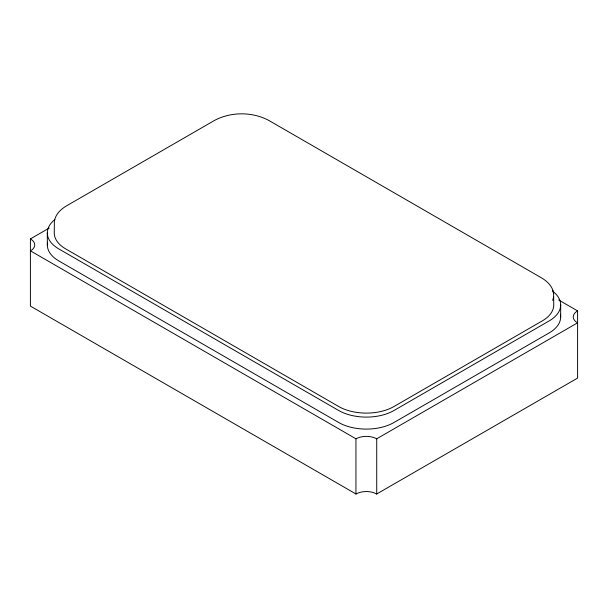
<?xml version="1.0" encoding="UTF-8"?>
<svg xmlns="http://www.w3.org/2000/svg" width="608" height="608" viewBox="0 0 608 608"><rect width="100%" height="100%" fill="white"/><g stroke="black" fill="none" stroke-linecap="round" stroke-linejoin="round"><path stroke-width="0.91" d="M54.37 221.548L54.249 232.917A39.186 22.625 0 0 0 65.725 248.915L338.633 406.478A39.178 22.618 0 0 0 394.045 406.478L542.275 320.895A39.178 22.618 0 0 0 553.751 304.897L553.614 293.299L552.657 289.796L553.63 293.527M54.477 220.917C55.571 214.274 60.762 209.266 66.333 205.975L214.563 120.399C231.108 111.644 252.214 111.644 268.759 120.399L541.667 277.962C546.128 280.615 550.24 284.225 552.398 289.036M558.691 299.98L577.6 310.901L577.6 378.085L376.664 494.015A14.592 8.428 0 0 0 356.022 494.015L30.4 306.098L30.4 238.914L49.256 228.03M30.4 238.914L30.468 238.959A14.592 8.428 0 0 1 30.468 250.876L356.022 438.832A14.592 8.428 0 0 1 376.656 438.832L577.532 322.856A14.592 8.421 0 0 1 577.532 310.939L577.6 310.901M553.63 297.076L552.657 300.36M560.675 304.897L560.675 316.897M376.732 438.87L376.732 494.053M355.946 438.87L355.946 494.053M47.325 232.917L47.325 244.918M560.401 314.237A39.178 22.618 0 0 1 549.199 332.895L394.045 422.469A39.178 22.618 0 0 1 338.633 422.469L58.801 260.908A39.186 22.625 0 0 1 47.591 242.258M54.804 219.625A39.186 22.625 0 0 0 58.801 248.915L338.633 410.476A39.178 22.618 0 0 0 394.045 410.476L549.199 320.895A39.178 22.618 0 0 0 553.189 291.604"/></g></svg>
